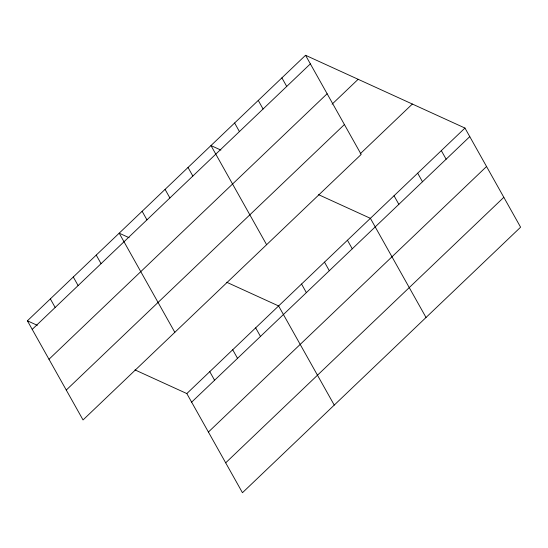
<?xml version="1.0" encoding="UTF-8"?>
<svg xmlns="http://www.w3.org/2000/svg" width="548" height="548" viewBox="0 0 548 548"><rect width="100%" height="100%" fill="white"/><g stroke="black" fill="none" stroke-linecap="round" stroke-linejoin="round"><path stroke-width="0.82" d="M305.544 55.286L361.18 154.433L83.036 419.946L27.4 320.799L305.544 55.286L464.964 128.054L520.6 227.201L242.456 492.714L186.82 393.567L134.972 369.9M32.216 329.382L310.36 63.863M48.984 359.269L327.129 93.749M332.081 104.182L358.152 79.302M66.267 390.06L344.411 124.547M360.221 153.81L412.356 104.038M186.82 393.567L464.964 128.054M191.636 402.15L469.78 136.63M208.404 432.036L486.549 166.524M225.687 462.827L503.831 197.314M220.885 150.084L210.973 145.562L266.616 244.709M318.546 194.663L370.393 218.33L426.029 317.477M129.102 237.702L119.19 233.181L174.826 332.328M226.762 282.282L278.603 305.948L334.246 405.095M27.4 320.799L37.312 325.327M441.318 150.625L446.134 159.201M417.679 173.189L422.494 181.772M394.033 195.759L398.848 204.342M281.898 77.857L286.714 86.433M347.446 240.236L352.261 248.813M258.259 100.421L263.074 109.004M324.498 262.136L329.314 270.719M234.619 122.992L239.428 131.575M301.551 284.042L306.366 292.625M188.026 167.469L192.841 176.045M255.663 327.855L260.471 336.431M165.078 189.368L169.894 197.951M232.715 349.761L237.531 358.337M142.131 211.275L146.946 219.858M209.768 371.66L214.583 380.244M96.243 255.087L101.058 263.663M73.295 276.993L78.111 285.57M50.348 298.893L55.163 307.476"/></g></svg>
